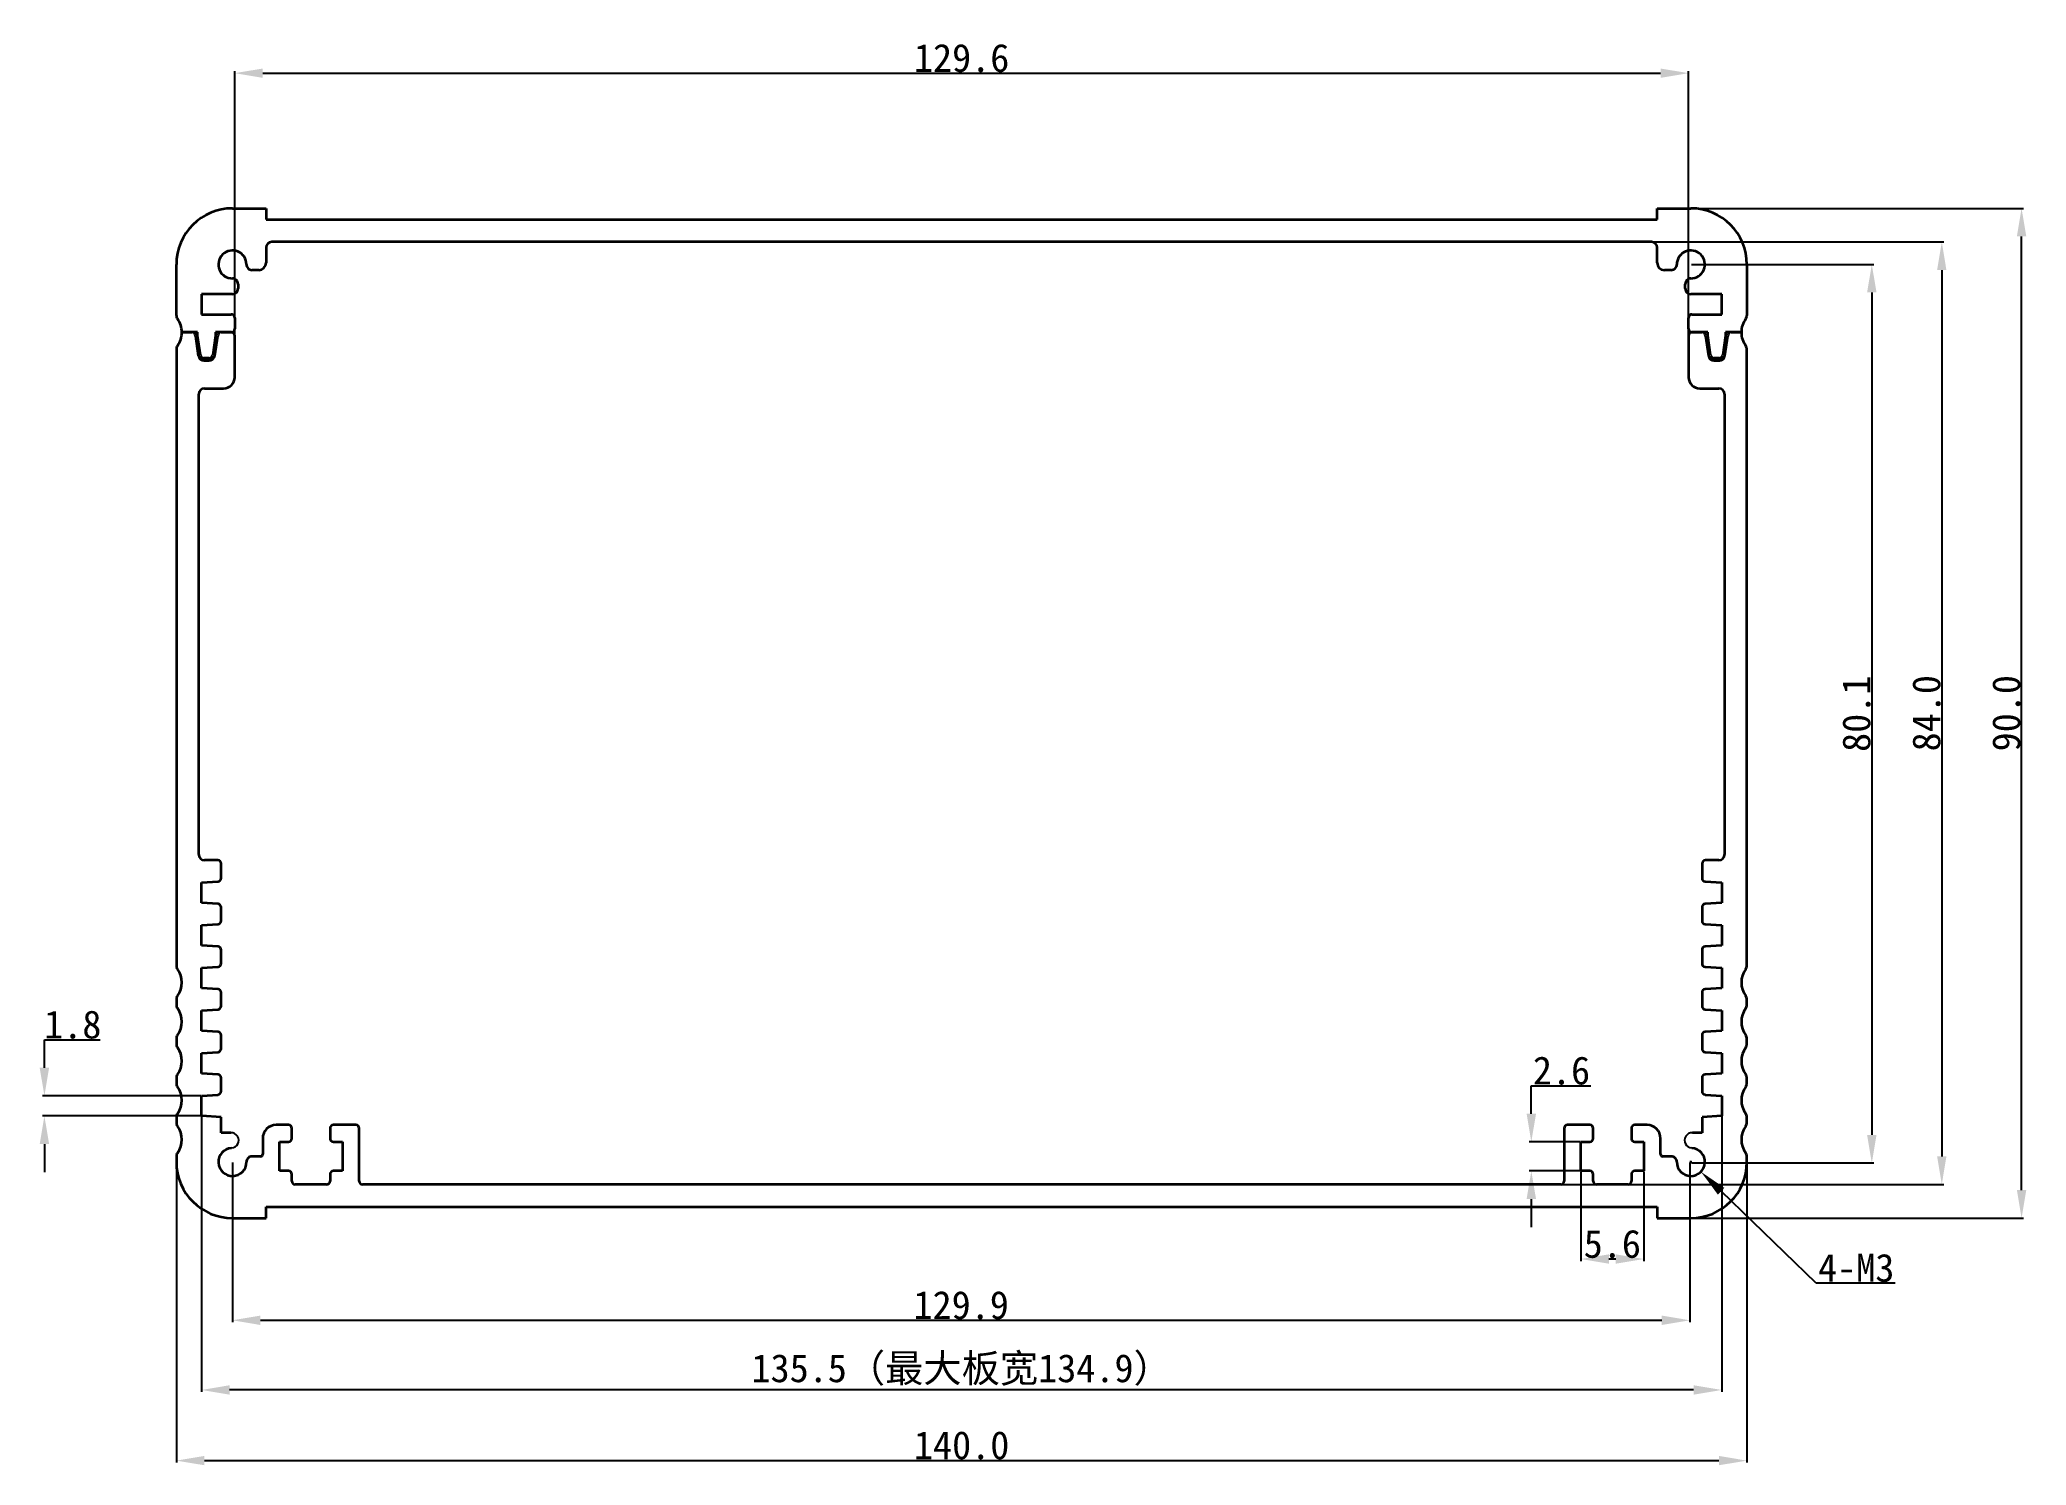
# Model space of a CAD drawing. Header units: inches. Extents: x -12 to 165, y -22 to 105.
import ezdxf

# ---------------------------------------------------------------- set-up
doc = ezdxf.new("R2010")
doc.units = ezdxf.units.IN
doc.header["$MEASUREMENT"] = 0
doc.layers.add('1', color=30, linetype='Continuous')
doc.layers.add('Visible (ISO)', color=7, linetype='Continuous', lineweight=35)
doc.styles.get("Standard").update_dxf_attribs({"font": 'simhei.ttf'})
doc.dimstyles.get("Standard").update_dxf_attribs({"dimtxt": 2.5, "dimasz": 2.5, "dimexe": 0.18, "dimexo": 0.0625, "dimgap": 0.09, "dimtad": 1, "dimtoh": 1, "dimdec": 1, "dimzin": 0, "dimdsep": 46, "dimtxsty": 'Standard', "dimcen": 0.09, "dimadec": 0, "dimazin": 0, "dimtfac": 1, "dimtdec": 1, "dimtofl": 0, "dimtmove": 0, "dimatfit": 3, "dimfxl": 1, "dimtolj": 1, "dimtzin": 0, "dimarcsym": 0})

# ---------------------------------------------------------------- blocks, each defined once
blk = doc.blocks.new('*D1')
at = {"color": 0, "lineweight": -2}
for p, q in [((0, 5.19), (0, -21.8)), ((140, 5.19), (140, -21.8)), ((2.5, -21.62), (137.5, -21.62))]:
    blk.add_line(p, q, dxfattribs=at)
at = {"color": 0}
for points in [[(2.5, -21.2), (2.5, -22.03), (0, -21.62)], [(137.5, -21.2), (137.5, -22.03), (140, -21.62)]]:
    blk.add_solid(points, dxfattribs=at)
at = {"layer": 'Defpoints', "color": 0}
for p in [(0, 5.25), (140, 5.25), (140, -21.62)]:
    blk.add_point(p, dxfattribs=at)
at = {"color": 0, "insert": (70, -20.26), "char_height": 2.5, "attachment_point": 5}
blk.add_mtext('\\A1;140.0', dxfattribs=at)
blk = doc.blocks.new('*D2')
at = {"color": 0, "lineweight": -2}
for p, q in [((133.56, 90), (164.66, 90)), ((164.48, 2.5), (164.48, 87.5)), ((133.56, 0), (164.66, 0))]:
    blk.add_line(p, q, dxfattribs=at)
at = {"color": 0}
for points in [[(164.06, 87.5), (164.9, 87.5), (164.48, 90)], [(164.06, 2.5), (164.9, 2.5), (164.48, 0)]]:
    blk.add_solid(points, dxfattribs=at)
at = {"layer": 'Defpoints', "color": 0}
for p in [(133.5, 90), (164.48, 90), (133.5, 0)]:
    blk.add_point(p, dxfattribs=at)
at = {"color": 0, "insert": (163.13, 45), "char_height": 2.5, "attachment_point": 5, "rotation": 90}
blk.add_mtext('\\A1;90.0', dxfattribs=at)
blk = doc.blocks.new('*D3')
at = {"color": 0, "lineweight": -2}
for p, q in [((5.2, 76.86), (5.2, 102.23)), ((7.7, 102.05), (132.3, 102.05)), ((134.8, 77.29), (134.8, 102.23))]:
    blk.add_line(p, q, dxfattribs=at)
at = {"color": 0}
for points in [[(7.7, 102.46), (7.7, 101.63), (5.2, 102.05)], [(132.3, 102.46), (132.3, 101.63), (134.8, 102.05)]]:
    blk.add_solid(points, dxfattribs=at)
at = {"layer": 'Defpoints', "color": 0}
for p in [(134.8, 102.05), (5.2, 76.8), (134.8, 77.23)]:
    blk.add_point(p, dxfattribs=at)
at = {"color": 0, "insert": (70, 103.39), "char_height": 2.5, "attachment_point": 5}
blk.add_mtext('\\A1;129.6', dxfattribs=at)
blk = doc.blocks.new('*D4')
at = {"color": 0, "lineweight": -2}
for p, q in [((103.16, 87), (157.55, 87)), ((157.37, 84.5), (157.37, 5.5)), ((96.18, 3), (157.55, 3))]:
    blk.add_line(p, q, dxfattribs=at)
at = {"color": 0}
for points in [[(156.95, 84.5), (157.78, 84.5), (157.37, 87)], [(156.95, 5.5), (157.78, 5.5), (157.37, 3)]]:
    blk.add_solid(points, dxfattribs=at)
at = {"layer": 'Defpoints', "color": 0}
for p in [(103.1, 87), (96.12, 3), (157.37, 3)]:
    blk.add_point(p, dxfattribs=at)
at = {"color": 0, "insert": (156.01, 45), "char_height": 2.5, "attachment_point": 5, "rotation": 90}
blk.add_mtext('\\A1;84.0', dxfattribs=at)
blk = doc.blocks.new('*D5')
at = {"layer": '1', "color": 0, "lineweight": -2}
for p, q in [((2.25, 9.55), (2.25, -15.5)), ((137.75, 9.52), (137.75, -15.5)), ((135.25, -15.32), (4.75, -15.32))]:
    blk.add_line(p, q, dxfattribs=at)
at = {"layer": '1', "color": 0}
for points in [[(4.75, -14.9), (4.75, -15.74), (2.25, -15.32)], [(135.25, -14.9), (135.25, -15.74), (137.75, -15.32)]]:
    blk.add_solid(points, dxfattribs=at)
at = {"layer": 'Defpoints', "color": 0}
for p in [(2.25, 9.62), (137.75, 9.58), (2.25, -15.32)]:
    blk.add_point(p, dxfattribs=at)
at = {"layer": '1', "color": 0, "insert": (70, -13.54), "char_height": 2.5, "attachment_point": 5}
blk.add_mtext('\\A1;135.5（最大板宽134.9）', dxfattribs=at)
blk = doc.blocks.new('*D6')
at = {"color": 0, "lineweight": -2}
for p, q in [((-11.76, 13.4), (-11.76, 15.9)), ((-11.76, 15.9), (-6.78, 15.9)), ((2.19, 10.9), (-11.94, 10.9)), ((2.19, 9.1), (-11.94, 9.1)), ((-11.76, 6.6), (-11.76, 4.1))]:
    blk.add_line(p, q, dxfattribs=at)
at = {"color": 0}
for points in [[(-12.18, 13.4), (-11.34, 13.4), (-11.76, 10.9)], [(-12.18, 6.6), (-11.34, 6.6), (-11.76, 9.1)]]:
    blk.add_solid(points, dxfattribs=at)
at = {"layer": 'Defpoints', "color": 0}
for p in [(-11.76, 10.9), (2.25, 10.9), (2.25, 9.1)]:
    blk.add_point(p, dxfattribs=at)
at = {"color": 0, "insert": (-9.23, 17.24), "char_height": 2.5, "attachment_point": 5}
blk.add_mtext('\\A1;1.8', dxfattribs=at)
blk = doc.blocks.new('*D7')
at = {"color": 0, "lineweight": -2}
for p, q in [((120.78, 9.3), (120.78, 11.8)), ((120.78, 11.8), (126.07, 11.8)), ((125.14, 6.8), (120.6, 6.8)), ((125.14, 4.2), (120.6, 4.2)), ((120.78, 1.7), (120.78, -0.8))]:
    blk.add_line(p, q, dxfattribs=at)
at = {"color": 0}
for points in [[(120.36, 9.3), (121.2, 9.3), (120.78, 6.8)], [(120.36, 1.7), (121.2, 1.7), (120.78, 4.2)]]:
    blk.add_solid(points, dxfattribs=at)
at = {"layer": 'Defpoints', "color": 0}
for p in [(120.78, 6.8), (125.2, 6.8), (125.2, 4.2)]:
    blk.add_point(p, dxfattribs=at)
at = {"color": 0, "insert": (123.47, 13.14), "char_height": 2.5, "attachment_point": 5}
blk.add_mtext('\\A1;2.6', dxfattribs=at)
blk = doc.blocks.new('*D8')
at = {"color": 0, "lineweight": -2}
for p, q in [((125.2, 4.14), (125.2, -3.83)), ((130.8, 4.14), (130.8, -3.83)), ((128.3, -3.65), (127.7, -3.65))]:
    blk.add_line(p, q, dxfattribs=at)
at = {"color": 0}
for points in [[(127.7, -3.23), (127.7, -4.07), (125.2, -3.65)], [(128.3, -3.23), (128.3, -4.07), (130.8, -3.65)]]:
    blk.add_solid(points, dxfattribs=at)
at = {"layer": 'Defpoints', "color": 0}
for p in [(125.2, 4.2), (130.8, 4.2), (125.2, -3.65)]:
    blk.add_point(p, dxfattribs=at)
at = {"color": 0, "insert": (128, -2.31), "char_height": 2.5, "attachment_point": 5}
blk.add_mtext('\\A1;5.6', dxfattribs=at)
blk = doc.blocks.new('*D9')
at = {"color": 0, "lineweight": -2}
for p, q in [((134.91, 5), (135.09, 5)), ((135, 4.91), (135, 5.09)), ((146.17, -5.79), (137.7, 2.39)), ((153.22, -5.79), (146.17, -5.79))]:
    blk.add_line(p, q, dxfattribs=at)
at = {"color": 0}
blk.add_solid([(137.99, 2.69), (137.41, 2.09), (135.9, 4.13)], dxfattribs=at)
at = {"layer": 'Defpoints', "color": 0}
for p in [(135, 5), (135.9, 4.13)]:
    blk.add_point(p, dxfattribs=at)
at = {"color": 0, "insert": (149.74, -4.45), "char_height": 2.5, "attachment_point": 5}
blk.add_mtext('\\A1;4-M3', dxfattribs=at)
blk = doc.blocks.new('*D10')
at = {"color": 0, "lineweight": -2}
for p, q in [((135.06, 85), (151.31, 85)), ((151.13, 82.5), (151.13, 7.41)), ((135.06, 4.91), (151.31, 4.91))]:
    blk.add_line(p, q, dxfattribs=at)
at = {"color": 0}
for points in [[(150.71, 82.5), (151.55, 82.5), (151.13, 85)], [(150.71, 7.41), (151.55, 7.41), (151.13, 4.91)]]:
    blk.add_solid(points, dxfattribs=at)
at = {"layer": 'Defpoints', "color": 0}
for p in [(135, 85), (135, 4.91), (151.13, 4.91)]:
    blk.add_point(p, dxfattribs=at)
at = {"color": 0, "insert": (149.77, 44.95), "char_height": 2.5, "attachment_point": 5, "rotation": 90}
blk.add_mtext('\\A1;80.1', dxfattribs=at)
blk = doc.blocks.new('*D11')
at = {"color": 0, "lineweight": -2}
for p, q in [((5, 4.94), (5, -9.29)), ((134.91, 4.94), (134.91, -9.29)), ((7.5, -9.11), (132.41, -9.11))]:
    blk.add_line(p, q, dxfattribs=at)
at = {"color": 0}
for points in [[(7.5, -8.69), (7.5, -9.53), (5, -9.11)], [(132.41, -8.69), (132.41, -9.53), (134.91, -9.11)]]:
    blk.add_solid(points, dxfattribs=at)
at = {"layer": 'Defpoints', "color": 0}
for p in [(5, 5), (134.91, 5), (134.91, -9.11)]:
    blk.add_point(p, dxfattribs=at)
at = {"color": 0, "insert": (69.96, -7.77), "char_height": 2.5, "attachment_point": 5}
blk.add_mtext('\\A1;129.9', dxfattribs=at)

msp = doc.modelspace()

# ---------------------------------------------------------------- linework, layer by layer
for centre, start, end in [((4.88, 6.93), 272.2612, 92.2612), ((135.12, 6.93), 87.7388, 267.7388)]:
    msp.add_arc(centre, 0.682, start, end)
at = {"layer": 'Visible (ISO)'}
for p, q in [((5, 90), (8, 90)), ((8, 90), (8, 89)), ((8, 89), (132, 89)), ((132, 89), (132, 90)), ((132, 90), (135, 90)), ((131.5, 87), (8.5, 87)), ((0, 80.45), (0, 85)), ((8, 86.5), (8, 85.15)), ((132, 85.15), (132, 86.5)), ((140, 85), (140, 80.45)), ((5.5, 83.25), (5.5, 82.85)), ((7.35, 84.5), (6.75, 84.5)), ((133.25, 84.5), (132.65, 84.5)), ((134.5, 82.85), (134.5, 83.25)), ((5, 82.35), (2.25, 82.35)), ((2.25, 82.35), (2.25, 80.55)), ((137.75, 82.35), (135, 82.35)), ((137.75, 80.55), (137.75, 82.35)), ((2.25, 80.55), (4.9, 80.55)), ((5.2, 80.25), (5.2, 79.25)), ((134.8, 79.25), (134.8, 80.25)), ((135.1, 80.55), (137.75, 80.55)), ((1.9, 78.95), (0.5, 78.95)), ((0.5, 78.95), (1.4, 78.95)), ((1.7, 78.65), (1.7, 78.64)), ((1.7, 78.64), (1.96, 76.88)), ((1.9, 78.65), (1.9, 78.95)), ((2.16, 76.91), (1.9, 78.65)), ((3.5, 78.65), (3.24, 76.91)), ((3.44, 76.88), (3.7, 78.64)), ((4.9, 78.95), (3.5, 78.95)), ((3.5, 78.95), (3.5, 78.65)), ((3.7, 78.64), (3.7, 78.65)), ((4, 78.95), (4.9, 78.95)), ((5.2, 74.95), (5.2, 78.65)), ((134.8, 78.65), (134.8, 74.95)), ((136.5, 78.95), (135.1, 78.95)), ((135.1, 78.95), (136, 78.95)), ((136.3, 78.65), (136.3, 78.64)), ((136.3, 78.64), (136.56, 76.88)), ((136.5, 78.65), (136.5, 78.95)), ((136.76, 76.91), (136.5, 78.65)), ((138.1, 78.65), (137.84, 76.91)), ((138.04, 76.88), (138.3, 78.64)), ((139.5, 78.95), (138.1, 78.95)), ((138.1, 78.95), (138.1, 78.65)), ((138.3, 78.64), (138.3, 78.65)), ((138.6, 78.95), (139.5, 78.95)), ((0, 77.45), (0, 22.5)), ((2.94, 76.65), (2.46, 76.65)), ((2.46, 76.45), (2.94, 76.45)), ((137.54, 76.65), (137.06, 76.65)), ((137.06, 76.45), (137.54, 76.45)), ((140, 22.5), (140, 77.45)), ((2, 32.4), (2, 73.45)), ((2.5, 73.95), (4.2, 73.95)), ((135.8, 73.95), (137.5, 73.95)), ((138, 73.45), (138, 32.4)), ((3.7, 31.9), (2.5, 31.9)), ((137.5, 31.9), (136.3, 31.9)), ((4, 30.3), (4, 31.6)), ((136, 31.6), (136, 30.3)), ((2.25, 29.9), (3.72, 30)), ((2.25, 28.1), (2.25, 29.9)), ((136.28, 30), (137.75, 29.9)), ((137.75, 29.9), (137.75, 28.1)), ((3.72, 28), (2.25, 28.1)), ((4, 26.5), (4, 27.7)), ((136, 27.7), (136, 26.5)), ((137.75, 28.1), (136.28, 28)), ((2.25, 26.1), (3.72, 26.2)), ((2.25, 24.3), (2.25, 26.1)), ((136.28, 26.2), (137.75, 26.1)), ((137.75, 26.1), (137.75, 24.3)), ((3.72, 24.2), (2.25, 24.3)), ((4, 22.7), (4, 23.9)), ((136, 23.9), (136, 22.7)), ((137.75, 24.3), (136.28, 24.2)), ((2.25, 22.3), (3.72, 22.4)), ((2.25, 20.5), (2.25, 22.3)), ((136.28, 22.4), (137.75, 22.3)), ((137.75, 22.3), (137.75, 20.5)), ((0, 19.5), (0, 19)), ((3.72, 20.4), (2.25, 20.5)), ((4, 18.9), (4, 20.1)), ((136, 20.1), (136, 18.9)), ((137.75, 20.5), (136.28, 20.4)), ((140, 19), (140, 19.5)), ((2.25, 18.5), (3.72, 18.6)), ((2.25, 16.7), (2.25, 18.5)), ((136.28, 18.6), (137.75, 18.5)), ((137.75, 18.5), (137.75, 16.7)), ((0, 16), (0, 15.5)), ((3.72, 16.6), (2.25, 16.7)), ((4, 15.1), (4, 16.3)), ((136, 16.3), (136, 15.1)), ((137.75, 16.7), (136.28, 16.6)), ((140, 15.5), (140, 16)), ((2.25, 14.7), (3.72, 14.8)), ((2.25, 12.9), (2.25, 14.7)), ((136.28, 14.8), (137.75, 14.7)), ((137.75, 14.7), (137.75, 12.9)), ((0, 12.5), (0, 12)), ((3.72, 12.8), (2.25, 12.9)), ((4, 11.3), (4, 12.5)), ((136, 12.5), (136, 11.3)), ((137.75, 12.9), (136.28, 12.8)), ((140, 12), (140, 12.5)), ((2.25, 10.9), (3.72, 11)), ((2.25, 9.1), (2.25, 10.9)), ((136.28, 11), (137.75, 10.9)), ((137.75, 10.9), (137.75, 9.1)), ((0, 9), (0, 8.5)), ((4, 8.98), (2.25, 9.1)), ((4, 7.61), (4, 8.98)), ((137.75, 9.1), (136, 8.98)), ((136, 8.98), (136, 7.61)), ((140, 8.5), (140, 9)), ((4.85, 7.61), (4, 7.61)), ((7.7, 7.1), (7.7, 5.7)), ((10, 8.3), (8.9, 8.3)), ((10.3, 7.1), (10.3, 8)), ((13.7, 8), (13.7, 7.1)), ((16, 8.3), (14, 8.3)), ((16.3, 3.3), (16.3, 8)), ((123.7, 8), (123.7, 3.3)), ((126, 8.3), (124, 8.3)), ((126.3, 7.1), (126.3, 8)), ((129.7, 8), (129.7, 7.1)), ((131.1, 8.3), (130, 8.3)), ((132.3, 5.7), (132.3, 7.1)), ((136, 7.61), (135.15, 7.61)), ((0, 5.5), (0, 5)), ((7.5, 5.5), (6.75, 5.5)), ((9.2, 4.2), (9.2, 6.8)), ((9.2, 6.8), (10, 6.8)), ((14, 6.8), (14.8, 6.8)), ((14.8, 6.8), (14.8, 4.2)), ((125.2, 4.2), (125.2, 6.8)), ((125.2, 6.8), (126, 6.8)), ((130, 6.8), (130.8, 6.8)), ((130.8, 6.8), (130.8, 4.2)), ((133.25, 5.5), (132.5, 5.5)), ((140, 5), (140, 5.5)), ((10, 4.2), (9.2, 4.2)), ((10.3, 3.3), (10.3, 3.9)), ((13.7, 3.9), (13.7, 3.3)), ((14.8, 4.2), (14, 4.2)), ((126, 4.2), (125.2, 4.2)), ((126.3, 3.3), (126.3, 3.9)), ((129.7, 3.9), (129.7, 3.3)), ((130.8, 4.2), (130, 4.2)), ((13.4, 3), (10.6, 3)), ((123.4, 3), (16.6, 3)), ((129.4, 3), (126.6, 3)), ((5, 0), (8, 0)), ((8, 0), (8, 1)), ((8, 1), (132, 1)), ((132, 1), (132, 0)), ((132, 0), (135, 0))]:
    msp.add_line(p, q, dxfattribs=at)
for centre, radius, start, end in [((5, 85), 5, 90, 180), ((135, 85), 5, 360, 90), ((8.5, 86.5), 0.5, 90, 180), ((131.5, 86.5), 0.5, 0, 90), ((5, 85), 1.25, 359.9313, 270.0687), ((6.75, 85), 0.5, 179.9313, 270), ((7.35, 85.15), 0.65, 270, 360), ((132.65, 85.15), 0.65, 180, 270), ((133.25, 85), 0.5, 270, 0.0687), ((135, 85), 1.25, 269.9313, 180.0687), ((5, 83.25), 0.5, 0, 90.0687), ((135, 83.25), 0.5, 89.9313, 180), ((5, 82.85), 0.5, 270, 0), ((135, 82.85), 0.5, 180, 270), ((0.5, 80.45), 0.5, 180, 216.8699), ((-1.5, 78.95), 2, 0, 36.8699), ((4.9, 80.25), 0.3, 0, 90), ((135.1, 80.25), 0.3, 90, 180), ((141.5, 78.95), 2, 143.1301, 180), ((139.5, 80.45), 0.5, 323.1301, 0), ((-1.5, 78.95), 2, 323.1301, 0), ((1.4, 78.65), 0.3, 360, 90), ((4, 78.65), 0.3, 90, 180), ((4.9, 79.25), 0.3, 270, 360), ((4.9, 78.65), 0.3, 360, 90), ((135.1, 79.25), 0.3, 180, 270), ((135.1, 78.65), 0.3, 90, 180), ((136, 78.65), 0.3, 360, 90), ((138.6, 78.65), 0.3, 90, 180), ((141.5, 78.95), 2, 180, 216.8699), ((0.5, 77.45), 0.5, 143.1301, 180), ((2.46, 76.95), 0.5, 188.5308, 270), ((2.46, 76.95), 0.3, 188.5308, 270), ((2.94, 76.95), 0.3, 270, 351.4692), ((2.94, 76.95), 0.5, 270, 351.4692), ((137.06, 76.95), 0.5, 188.5308, 270), ((137.06, 76.95), 0.3, 188.5308, 270), ((137.54, 76.95), 0.3, 270, 351.4692), ((137.54, 76.95), 0.5, 270, 351.4692), ((139.5, 77.45), 0.5, 360, 36.8699), ((4.2, 74.95), 1, 270, 0), ((135.8, 74.95), 1, 180, 270), ((2.5, 73.45), 0.5, 90, 180), ((137.5, 73.45), 0.5, 0, 90), ((2.5, 32.4), 0.5, 180.0017, 270), ((3.7, 31.6), 0.3, 0, 90), ((136.3, 31.6), 0.3, 90, 180), ((137.5, 32.4), 0.5, 270, 359.9983), ((3.7, 30.3), 0.3, 274, 0), ((136.3, 30.3), 0.3, 180, 266), ((3.7, 27.7), 0.3, 360, 86), ((136.3, 27.7), 0.3, 94, 180), ((3.7, 26.5), 0.3, 274, 0), ((136.3, 26.5), 0.3, 180, 266), ((3.7, 23.9), 0.3, 360, 86), ((136.3, 23.9), 0.3, 94, 180), ((0.5, 22.5), 0.5, 180, 216.8699), ((-1.5, 21), 2, 323.1301, 36.8699), ((3.7, 22.7), 0.3, 274, 0), ((136.3, 22.7), 0.3, 180, 266), ((141.5, 21), 2, 143.1301, 216.8699), ((139.5, 22.5), 0.5, 323.1301, 360), ((0.5, 19.5), 0.5, 143.1301, 180), ((3.7, 20.1), 0.3, 0, 86), ((136.3, 20.1), 0.3, 94, 180), ((139.5, 19.5), 0.5, 360, 36.8699), ((0.5, 19), 0.5, 180, 216.8699), ((-1.5, 17.5), 2, 323.1301, 36.8699), ((3.7, 18.9), 0.3, 274, 360), ((136.3, 18.9), 0.3, 180, 266), ((141.5, 17.5), 2, 143.1301, 216.8699), ((139.5, 19), 0.5, 323.1301, 0), ((0.5, 16), 0.5, 143.1301, 180), ((3.7, 16.3), 0.3, 360, 86), ((136.3, 16.3), 0.3, 94, 180), ((139.5, 16), 0.5, 0, 36.8699), ((0.5, 15.5), 0.5, 180, 216.8699), ((-1.5, 14), 2, 323.1301, 36.8699), ((3.7, 15.1), 0.3, 274, 360), ((136.3, 15.1), 0.3, 180, 266), ((141.5, 14), 2, 143.1301, 216.8699), ((139.5, 15.5), 0.5, 323.1301, 360), ((0.5, 12.5), 0.5, 143.1301, 180), ((3.7, 12.5), 0.3, 0, 86), ((136.3, 12.5), 0.3, 94, 180), ((139.5, 12.5), 0.5, 360, 36.8699), ((0.5, 12), 0.5, 180, 216.8699), ((-1.5, 10.5), 2, 323.1301, 36.8699), ((3.7, 11.3), 0.3, 274, 0), ((136.3, 11.3), 0.3, 180, 266), ((141.5, 10.5), 2, 143.1301, 216.8699), ((139.5, 12), 0.5, 323.1301, 360), ((0.5, 9), 0.5, 143.1301, 180), ((139.5, 9), 0.5, 0, 36.8699), ((0.5, 8.5), 0.5, 180, 216.8699), ((-1.5, 7), 2, 323.1301, 36.8699), ((8.9, 7.1), 1.2, 90, 180), ((10, 8), 0.3, 360, 90), ((10, 7.1), 0.3, 270, 0), ((14, 8), 0.3, 90, 180), ((14, 7.1), 0.3, 180, 270), ((16, 8), 0.3, 360, 90), ((124, 8), 0.3, 90, 180), ((126, 8), 0.3, 360, 90), ((126, 7.1), 0.3, 270, 0), ((130, 8), 0.3, 90, 180), ((130, 7.1), 0.3, 180, 270), ((131.1, 7.1), 1.2, 0, 90), ((141.5, 7), 2, 143.1301, 216.8699), ((139.5, 8.5), 0.5, 323.1301, 360), ((0.5, 5.5), 0.5, 143.1301, 180), ((5, 5), 1.25, 94.3167, 0.0687), ((6.75, 5), 0.5, 90, 180.0687), ((7.5, 5.7), 0.2, 270, 0), ((132.5, 5.7), 0.2, 180, 270), ((133.25, 5), 0.5, 359.9313, 90), ((135, 5), 1.25, 179.9313, 85.6833), ((139.5, 5.5), 0.5, 360, 36.8699), ((5, 5), 5, 180, 270), ((10, 3.9), 0.3, 360, 90), ((14, 3.9), 0.3, 90, 180), ((126, 3.9), 0.3, 360, 90), ((130, 3.9), 0.3, 90, 180), ((135, 5), 5, 270, 0), ((10.6, 3.3), 0.3, 180, 270), ((13.4, 3.3), 0.3, 270, 0), ((16.6, 3.3), 0.3, 180, 270), ((123.4, 3.3), 0.3, 270, 0), ((126.6, 3.3), 0.3, 180, 270), ((129.4, 3.3), 0.3, 270, 0)]:
    msp.add_arc(centre, radius, start, end, dxfattribs=at)

# ---------------------------------------------------------------- dimensions: what is measured, and where the dimension line sits
dim = msp.add_linear_dim(base=(134.8, 102.05), p1=(5.2, 76.8), p2=(134.8, 77.23), dimstyle='Standard')
dim.commit()
dim.dimension.update_dxf_attribs({"geometry": '*D3', "text_midpoint": (70, 102.05), "dimtype": 160})
for base, p1, p2, picture, middle in [((164.48, 90), (133.5, 0), (133.5, 90), '*D2', (163.13, 45)), ((151.13, 4.91), (135, 85), (135, 4.91), '*D10', (149.77, 44.95)), ((-11.76, 10.9), (2.25, 9.1), (2.25, 10.9), '*D6', (-9.23, 17.24)), ((120.78, 6.8), (125.2, 4.2), (125.2, 6.8), '*D7', (123.47, 13.14))]:
    dim = msp.add_linear_dim(base=base, p1=p1, p2=p2, angle=90, dimstyle='Standard')
    dim.commit()
    dim.dimension.update_dxf_attribs({"geometry": picture, "text_midpoint": middle})
dim = msp.add_linear_dim(base=(157.37, 3), p1=(103.1, 87), p2=(96.12, 3), angle=90, dimstyle='Standard')
dim.commit()
dim.dimension.update_dxf_attribs({"geometry": '*D4', "text_midpoint": (157.37, 45), "dimtype": 160})
for base, p1, p2, picture, middle in [((140, -21.62), (0, 5.25), (140, 5.25), '*D1', (70, -20.26)), ((134.91, -9.11), (5, 5), (134.91, 5), '*D11', (69.96, -7.77)), ((125.2, -3.65), (130.8, 4.2), (125.2, 4.2), '*D8', (128, -2.31))]:
    dim = msp.add_linear_dim(base=base, p1=p1, p2=p2, dimstyle='Standard')
    dim.commit()
    dim.dimension.update_dxf_attribs({"geometry": picture, "text_midpoint": middle})
dim = msp.add_radius_dim(center=(135, 5), mpoint=(135.9, 4.13), text='4-M3', dimstyle='Standard')
dim.commit()
dim.dimension.update_dxf_attribs({"geometry": '*D9', "text_midpoint": (149.74, -5.79), "dimtype": 164})
at = {"layer": '1'}
dim = msp.add_linear_dim(base=(2.25, -15.32), p1=(137.75, 9.58), p2=(2.25, 9.62), text='<>（最大板宽134.9）', dimstyle='Standard', dxfattribs=at)
dim.commit()
dim.dimension.update_dxf_attribs({"geometry": '*D5', "text_midpoint": (70, -15.32), "dimtype": 160})

doc.saveas('drawing.dxf')
